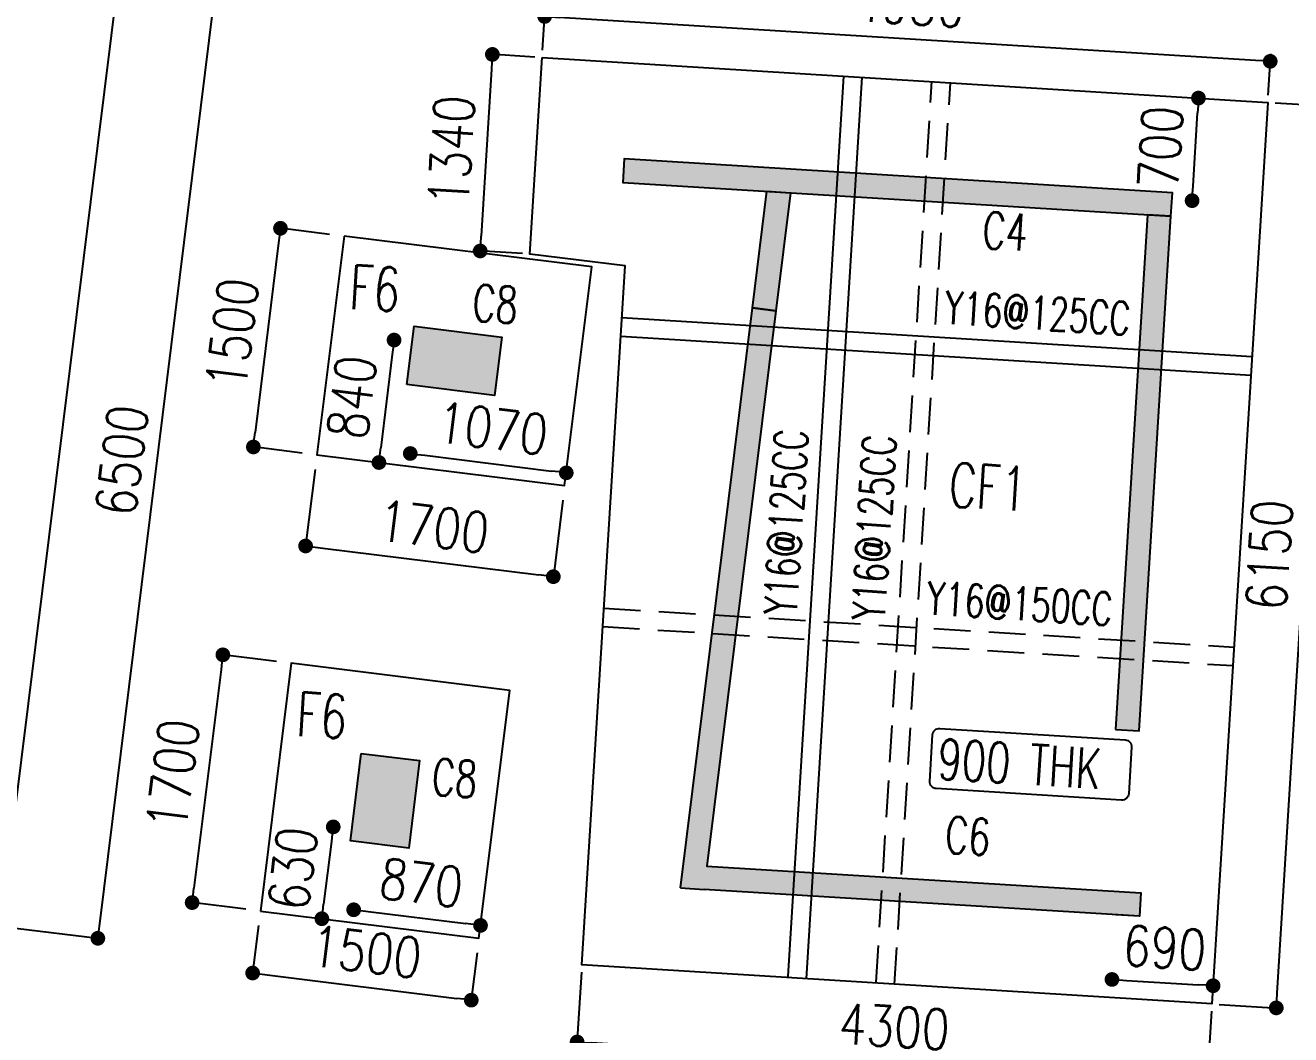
# Model space of a CAD drawing. Extents: x 473024 to 774629, y -1213442 to -1126596.
# Drawn here: x 492587 to 501203, y -1188488 to -1181616 of the extents above; entities that cross this region are included whole.
import ezdxf
from ezdxf.enums import TextEntityAlignment as Align

# ---------------------------------------------------------------- set-up
doc = ezdxf.new("R2010")
doc.units = 0
doc.header["$LTSCALE"] = 100
doc.header["$MEASUREMENT"] = 0
doc.header["$PDMODE"] = 2
doc.header["$PDSIZE"] = -10
doc.linetypes.add('HIDDEN', pattern=[0.375, 0.25, -0.125])
doc.layers.get('0').update_dxf_attribs({"linetype": 'CONTINUOUS'})
doc.layers.get('Defpoints').update_dxf_attribs({"linetype": 'CONTINUOUS'})
for name, color, linetype in [('7', 7, 'CONTINUOUS'), ('C-STRU-COL-HAT', 253, 'CONTINUOUS'), ('COLNO', 6, 'CONTINUOUS'), ('column', 10, 'CONTINUOUS'), ('Footing', 2, 'CONTINUOUS'), ('Footing Nos', 4, 'CONTINUOUS'), ('S-FOOTDIM', 9, 'CONTINUOUS'), ('S-RCWALL', 6, 'CONTINUOUS'), ('TAB', 1, 'CONTINUOUS'), ('Text', 31, 'CONTINUOUS')]:
    doc.layers.add(name, color=color, linetype=linetype)
doc.styles.add('ROMANS', font='romans.shx', dxfattribs={"width": 0.8})
doc.styles.add('SUSHEEL', font='romans.shx', dxfattribs={"width": 0.75})
doc.dimstyles.new('dim100', dxfattribs={"dimtxt": 275, "dimasz": 100, "dimexe": 50, "dimexo": 50, "dimgap": 100, "dimtad": 1, "dimdec": 0, "dimrnd": 5, "dimzin": 0, "dimdsep": 46, "dimtxsty": 'ROMANS', "dimblk": 'DOT', "dimcen": 0.09, "dimclrd": 9, "dimclre": 9, "dimclrt": 3, "dimadec": 0, "dimazin": 0, "dimtfac": 1, "dimtdec": 0, "dimtofl": 0, "dimtmove": 1, "dimatfit": 0, "dimldrblk": 'DOT', "dimfxl": 1, "dimtolj": 1, "dimtzin": 0, "dimarcsym": 0})

# ---------------------------------------------------------------- blocks, each defined once
blk = doc.blocks.new('_Dot')
at = {"color": 0, "linetype": 'ByBlock', "lineweight": -2}
blk.add_line((-0.5, 0), (-1, 0), dxfattribs=at)
at = {"color": 0, "linetype": 'ByBlock', "const_width": 0.5}
blk.add_lwpolyline([(-0.25, 0, 1), (0.25, 0, 1)], format="xyb", close=True, dxfattribs=at)
blk = doc.blocks.new('*D76')
at = {"layer": 'Defpoints', "color": 0, "transparency": 16777216}
for p in [(493220.9, -1181299.6), (493881, -1181381.5), (492420.8, -1187750.2)]:
    blk.add_point(p, dxfattribs=at)
at = {"layer": 'S-FOOTDIM', "color": 9, "lineweight": -2, "transparency": 16777216}
for p, q in [((493320.1, -1181312), (493881, -1181381.5)), ((493093.2, -1187732.9), (493868.7, -1181480.8)), ((492520, -1187762.5), (493080.9, -1187832.1))]:
    blk.add_line(p, q, dxfattribs=at)
at = {"layer": 'S-FOOTDIM', "color": 9, "lineweight": -2, "transparency": 16777216, "xscale": 99.99999999999999, "yscale": 99.99999999999999, "zscale": 99.99999999999999}
for p, rotation in [((493881, -1181381.5), 82.92942435899819), ((493080.9, -1187832.1), 262.9294243589982)]:
    blk.add_blockref('_Dot', p, dxfattribs=dict(at, rotation=rotation))
at = {"layer": 'S-FOOTDIM', "color": 3, "transparency": 16777216, "insert": (493245.3, -1184577.6), "char_height": 275, "attachment_point": 5, "rotation": 82.92942, "style": 'ROMANS'}
blk.add_mtext('\\A1;6500', dxfattribs=at)
blk = doc.blocks.new('*D444')
at = {"layer": 'Defpoints', "color": 0, "linetype": 'ByBlock', "transparency": 16777216}
for p in [(495216.4, -1183773.8), (494994.5, -1184592.9), (495113.1, -1184607.6)]:
    blk.add_point(p, dxfattribs=at)
at = {"layer": 'S-FOOTDIM', "color": 9, "lineweight": -2, "transparency": 16777216}
for p, q in [((495117.2, -1183761.5), (495097.7, -1183759.1)), ((495085.5, -1183858.3), (495006.8, -1184493.6)), ((495013.9, -1184595.3), (494994.5, -1184592.9))]:
    blk.add_line(p, q, dxfattribs=at)
at = {"layer": 'S-FOOTDIM', "color": 9, "linetype": 'ByBlock', "lineweight": -2, "transparency": 16777216, "xscale": 99.99999999999999, "yscale": 99.99999999999999, "zscale": 99.99999999999999}
for p, rotation in [((495097.7, -1183759.1), 82.93841858730639), ((494994.5, -1184592.9), 262.9384185873064)]:
    blk.add_blockref('_Dot', p, dxfattribs=dict(at, rotation=rotation))
at = {"layer": 'S-FOOTDIM', "color": 3, "linetype": 'ByBlock', "transparency": 16777216, "insert": (494810.4, -1184146.8), "char_height": 275, "attachment_point": 5, "rotation": 82.93842, "style": 'ROMANS'}
blk.add_mtext('\\A1;840', dxfattribs=at)
blk = doc.blocks.new('DOT')
at = {"layer": '7', "color": 0, "linetype": 'ByBlock'}
blk.add_line((-0.5, 0), (-1, 0), dxfattribs=at)
at = {"layer": '7', "color": 0, "linetype": 'ByBlock', "const_width": 0.5}
blk.add_lwpolyline([(-0.25, 0, 1), (0.25, 0, 1)], format="xyb", close=True, dxfattribs=at)
blk = doc.blocks.new('*D445')
at = {"layer": 'Defpoints', "color": 0, "linetype": 'ByBlock', "transparency": 16777216}
for p in [(495197.1, -1184618.1), (496270.1, -1184663.1), (496259.4, -1184749.7)]:
    blk.add_point(p, dxfattribs=at)
at = {"layer": 'S-FOOTDIM', "color": 9, "lineweight": -2, "transparency": 16777216}
for p, q in [((495209.4, -1184518.9), (495207.9, -1184531.5)), ((495307.1, -1184543.8), (496170.9, -1184650.8)), ((496271.7, -1184650.5), (496270.1, -1184663.1))]:
    blk.add_line(p, q, dxfattribs=at)
at = {"layer": 'S-FOOTDIM', "color": 9, "linetype": 'ByBlock', "lineweight": -2, "transparency": 16777216, "xscale": 100, "yscale": 100, "zscale": 100}
for p, rotation in [((495207.9, -1184531.5), 172.9384185872971), ((496270.1, -1184663.1), 352.9384185872972)]:
    blk.add_blockref('_Dot', p, dxfattribs=dict(at, rotation=rotation))
at = {"layer": 'S-FOOTDIM', "color": 3, "linetype": 'ByBlock', "transparency": 16777216, "insert": (495768.2, -1184361.6), "char_height": 275, "attachment_point": 5, "rotation": 352.93842, "style": 'ROMANS'}
blk.add_mtext('\\A1;1070', dxfattribs=at)
blk = doc.blocks.new('*D446')
at = {"layer": 'Defpoints', "color": 0, "linetype": 'ByBlock', "transparency": 16777216}
for p in [(494802.2, -1187088.3), (494606.1, -1187698.7), (494724.7, -1187713.4)]:
    blk.add_point(p, dxfattribs=at)
at = {"layer": 'S-FOOTDIM', "color": 9, "lineweight": -2, "transparency": 16777216}
for p, q in [((494702.9, -1187076), (494683.5, -1187073.6)), ((494671.2, -1187172.9), (494618.4, -1187599.4)), ((494625.5, -1187701.1), (494606.1, -1187698.7))]:
    blk.add_line(p, q, dxfattribs=at)
at = {"layer": 'S-FOOTDIM', "color": 9, "linetype": 'ByBlock', "lineweight": -2, "transparency": 16777216, "xscale": 99.99999999999999, "yscale": 99.99999999999999, "zscale": 99.99999999999999}
for p, rotation in [((494683.5, -1187073.6), 82.93841858730713), ((494606.1, -1187698.7), 262.9384185873071)]:
    blk.add_blockref('_Dot', p, dxfattribs=dict(at, rotation=rotation))
at = {"layer": 'S-FOOTDIM', "color": 3, "linetype": 'ByBlock', "transparency": 16777216, "insert": (494409.1, -1187357), "char_height": 275, "attachment_point": 5, "rotation": 82.93842, "style": 'ROMANS'}
blk.add_mtext('\\A1;630', dxfattribs=at)
blk = doc.blocks.new('*D447')
at = {"layer": 'Defpoints', "color": 0, "linetype": 'ByBlock', "transparency": 16777216}
for p in [(494812.2, -1187724.3), (495686.5, -1187744.7), (495675.8, -1187831.3)]:
    blk.add_point(p, dxfattribs=at)
at = {"layer": 'S-FOOTDIM', "color": 9, "lineweight": -2, "transparency": 16777216}
for p, q in [((494824.5, -1187625.1), (494822.9, -1187637.8)), ((494922.2, -1187650), (495587.3, -1187732.4)), ((495688.1, -1187732.1), (495686.5, -1187744.7))]:
    blk.add_line(p, q, dxfattribs=at)
at = {"layer": 'S-FOOTDIM', "color": 9, "linetype": 'ByBlock', "lineweight": -2, "transparency": 16777216, "xscale": 100, "yscale": 100, "zscale": 100}
for p, rotation in [((494822.9, -1187637.8), 172.9384185872962), ((495686.5, -1187744.7), 352.9384185872962)]:
    blk.add_blockref('_Dot', p, dxfattribs=dict(at, rotation=rotation))
at = {"layer": 'S-FOOTDIM', "color": 3, "linetype": 'ByBlock', "transparency": 16777216, "insert": (495283.9, -1187455.5), "char_height": 275, "attachment_point": 5, "rotation": 352.93842, "style": 'ROMANS'}
blk.add_mtext('\\A1;870', dxfattribs=at)
blk = doc.blocks.new('*D452')
at = {"layer": 'Defpoints', "color": 0, "linetype": 'ByBlock', "transparency": 16777216}
for p in [(494756.9, -1183051.9), (494139.8, -1184486.9), (494572.3, -1184540.5)]:
    blk.add_point(p, dxfattribs=at)
at = {"layer": 'S-FOOTDIM', "color": 9, "lineweight": -2, "transparency": 16777216}
for p, q in [((494657.7, -1183039.6), (494324.3, -1182998.3)), ((494312, -1183097.5), (494152.1, -1184387.7)), ((494473.1, -1184528.2), (494139.8, -1184486.9))]:
    blk.add_line(p, q, dxfattribs=at)
at = {"layer": 'S-FOOTDIM', "color": 9, "linetype": 'ByBlock', "lineweight": -2, "transparency": 16777216}
for p, xscale, yscale, zscale, rotation in [((494324.3, -1182998.3), 100, 100, 100, 82.93190718326758), ((494139.8, -1184486.9), 99.99999999999999, 99.99999999999999, 99.99999999999999, 262.9319071832676)]:
    blk.add_blockref('_Dot', p, dxfattribs=dict(at, xscale=xscale, yscale=yscale, zscale=zscale, rotation=rotation))
at = {"layer": 'S-FOOTDIM', "color": 3, "linetype": 'ByBlock', "transparency": 16777216, "insert": (493996.3, -1183713.4), "char_height": 275, "attachment_point": 5, "rotation": 82.93191, "style": 'ROMANS'}
blk.add_mtext('\\A1;1500', dxfattribs=at)
blk = doc.blocks.new('*D453')
at = {"layer": 'Defpoints', "color": 0, "linetype": 'ByBlock', "transparency": 16777216}
for p in [(494572.3, -1184540.5), (496259.4, -1184749.7), (496182.4, -1185370.3)]:
    blk.add_point(p, dxfattribs=at)
at = {"layer": 'S-FOOTDIM', "color": 9, "lineweight": -2, "transparency": 16777216}
for p, q in [((494560, -1184639.8), (494495.4, -1185161.1)), ((496247.1, -1184849), (496182.4, -1185370.3)), ((494594.6, -1185173.5), (496083.2, -1185358))]:
    blk.add_line(p, q, dxfattribs=at)
at = {"layer": 'S-FOOTDIM', "color": 9, "linetype": 'ByBlock', "lineweight": -2, "transparency": 16777216, "xscale": 100, "yscale": 100, "zscale": 100}
for p, rotation in [((494495.4, -1185161.1), 172.9319071832701), ((496182.4, -1185370.3), 352.9319071832701)]:
    blk.add_blockref('_Dot', p, dxfattribs=dict(at, rotation=rotation))
at = {"layer": 'S-FOOTDIM', "color": 3, "linetype": 'ByBlock', "transparency": 16777216, "insert": (495368.1, -1185030), "char_height": 275, "attachment_point": 5, "rotation": 352.93191, "style": 'ROMANS'}
blk.add_mtext('\\A1;1700', dxfattribs=at)
blk = doc.blocks.new('*D656')
at = {"layer": 'Defpoints', "color": 0, "linetype": 'ByBlock', "transparency": 16777216}
for p in [(494396.4, -1185959.7), (493722.8, -1187589.2), (494187.2, -1187646.7)]:
    blk.add_point(p, dxfattribs=at)
at = {"layer": 'S-FOOTDIM', "color": 9, "lineweight": -2, "transparency": 16777216}
for p, q in [((494297.1, -1185947.4), (493932, -1185902.1)), ((493919.7, -1186001.3), (493735.1, -1187489.9)), ((494087.9, -1187634.4), (493722.8, -1187589.2))]:
    blk.add_line(p, q, dxfattribs=at)
at = {"layer": 'S-FOOTDIM', "color": 9, "linetype": 'ByBlock', "lineweight": -2, "transparency": 16777216, "xscale": 100, "yscale": 100, "zscale": 100}
for p, rotation in [((493932, -1185902.1), 82.93190718219459), ((493722.8, -1187589.2), 262.9319071821946)]:
    blk.add_blockref('_Dot', p, dxfattribs=dict(at, rotation=rotation))
at = {"layer": 'S-FOOTDIM', "color": 3, "linetype": 'ByBlock', "transparency": 16777216, "insert": (493591.7, -1186716.4), "char_height": 275, "attachment_point": 5, "rotation": 82.93191, "style": 'ROMANS'}
blk.add_mtext('\\A1;1700', dxfattribs=at)
blk = doc.blocks.new('*D657')
at = {"layer": 'Defpoints', "color": 0, "linetype": 'ByBlock', "transparency": 16777216}
for p in [(494187.2, -1187646.7), (495675.8, -1187831.3), (495623.5, -1188253.3)]:
    blk.add_point(p, dxfattribs=at)
at = {"layer": 'S-FOOTDIM', "color": 9, "lineweight": -2, "transparency": 16777216}
for p, q in [((494174.9, -1187746), (494134.9, -1188068.7)), ((495663.5, -1187930.6), (495623.5, -1188253.3)), ((494234.1, -1188081), (495524.2, -1188241))]:
    blk.add_line(p, q, dxfattribs=at)
at = {"layer": 'S-FOOTDIM', "color": 9, "linetype": 'ByBlock', "lineweight": -2, "transparency": 16777216, "xscale": 99.99999999999999, "yscale": 99.99999999999999, "zscale": 99.99999999999999}
for p, rotation in [((494134.9, -1188068.7), 172.9319071821921), ((495623.5, -1188253.3), 352.931907182192)]:
    blk.add_blockref('_Dot', p, dxfattribs=dict(at, rotation=rotation))
at = {"layer": 'S-FOOTDIM', "color": 3, "linetype": 'ByBlock', "transparency": 16777216, "insert": (494908.4, -1187925.3), "char_height": 275, "attachment_point": 5, "rotation": 352.93191, "style": 'ROMANS'}
blk.add_mtext('\\A1;1500', dxfattribs=at)
blk = doc.blocks.new('*D658')
at = {"layer": 'Defpoints', "color": 0, "linetype": 'ByBlock', "transparency": 16777216}
for p in [(496376.5, -1188013.8), (500667.1, -1188279), (496344.1, -1188538.1)]:
    blk.add_point(p, dxfattribs=at)
at = {"layer": 'S-FOOTDIM', "color": 9, "lineweight": -2, "transparency": 16777216}
for p, q in [((496373.4, -1188063.7), (496341, -1188588)), ((500664, -1188328.9), (500631.6, -1188853.2)), ((500534.9, -1188797.1), (496443.9, -1188544.3))]:
    blk.add_line(p, q, dxfattribs=at)
at = {"layer": 'S-FOOTDIM', "color": 9, "linetype": 'ByBlock', "lineweight": -2, "transparency": 16777216, "xscale": 100, "yscale": 100, "zscale": 100}
for p, rotation in [((496344.1, -1188538.1), 176.463081871549), ((500634.7, -1188803.3), 356.463081871549)]:
    blk.add_blockref('_Dot', p, dxfattribs=dict(at, rotation=rotation))
at = {"layer": 'S-FOOTDIM', "color": 3, "linetype": 'ByBlock', "transparency": 16777216, "insert": (498504, -1188433.7), "char_height": 275, "attachment_point": 5, "rotation": 356.46308, "style": 'ROMANS'}
blk.add_mtext('\\A1;4300', dxfattribs=at)
blk = doc.blocks.new('*D659')
at = {"layer": 'Defpoints', "color": 0, "linetype": 'ByBlock', "transparency": 16777216}
for p in [(496123.2, -1181556.1), (496106, -1181835.3), (501046.5, -1182140.7)]:
    blk.add_point(p, dxfattribs=at)
at = {"layer": 'S-FOOTDIM', "color": 9, "lineweight": -2, "transparency": 16777216}
for p, q in [((496109, -1181785.4), (496126.3, -1181506.2)), ((500964, -1181855.3), (496223, -1181562.2)), ((501049.6, -1182090.8), (501066.9, -1181811.5))]:
    blk.add_line(p, q, dxfattribs=at)
at = {"layer": 'S-FOOTDIM', "color": 9, "linetype": 'ByBlock', "lineweight": -2, "transparency": 16777216, "xscale": 100, "yscale": 100, "zscale": 100}
for p, rotation in [((496123.2, -1181556.1), 176.4630818715483), ((501063.8, -1181861.4), 356.4630818715484)]:
    blk.add_blockref('_Dot', p, dxfattribs=dict(at, rotation=rotation))
at = {"layer": 'S-FOOTDIM', "color": 3, "linetype": 'ByBlock', "transparency": 16777216, "insert": (498608.2, -1181471.7), "char_height": 275, "attachment_point": 5, "rotation": 356.46308, "style": 'ROMANS'}
blk.add_mtext('\\A1;4950', dxfattribs=at)
blk = doc.blocks.new('*D660')
at = {"layer": 'Defpoints', "color": 0, "linetype": 'ByBlock', "transparency": 16777216}
for p in [(501046.5, -1182140.7), (501484.1, -1182167.7), (500667.1, -1188279)]:
    blk.add_point(p, dxfattribs=at)
at = {"layer": 'S-FOOTDIM', "color": 9, "lineweight": -2, "transparency": 16777216}
for p, q in [((501096.4, -1182143.8), (501534, -1182170.8)), ((501110.8, -1188206.2), (501477.9, -1182267.5)), ((500717, -1188282.1), (501154.6, -1188309.1))]:
    blk.add_line(p, q, dxfattribs=at)
at = {"layer": 'S-FOOTDIM', "color": 9, "linetype": 'ByBlock', "lineweight": -2, "transparency": 16777216}
for p, xscale, yscale, zscale, rotation in [((501484.1, -1182167.7), 100, 100, 100, 86.46308187175485), ((501104.7, -1188306), 99.99999999999999, 99.99999999999999, 99.99999999999999, 266.4630818717549)]:
    blk.add_blockref('_Dot', p, dxfattribs=dict(at, xscale=xscale, yscale=yscale, zscale=zscale, rotation=rotation))
at = {"layer": 'S-FOOTDIM', "color": 3, "linetype": 'ByBlock', "transparency": 16777216, "insert": (501057.3, -1185222.2), "char_height": 275, "attachment_point": 5, "rotation": 86.46308, "style": 'ROMANS'}
blk.add_mtext('\\A1;6150', dxfattribs=at)
blk = doc.blocks.new('*D661')
at = {"layer": 'Defpoints', "color": 0, "linetype": 'ByBlock', "transparency": 16777216}
for p in [(496106, -1181835.3), (495684.4, -1183152.7), (496023.2, -1183173.7)]:
    blk.add_point(p, dxfattribs=at)
at = {"layer": 'S-FOOTDIM', "color": 9, "lineweight": -2, "transparency": 16777216}
for p, q in [((496056.1, -1181832.2), (495717.2, -1181811.3)), ((495761, -1181914.2), (495690.6, -1183052.9)), ((495973.3, -1183170.6), (495634.5, -1183149.7))]:
    blk.add_line(p, q, dxfattribs=at)
at = {"layer": 'S-FOOTDIM', "color": 9, "linetype": 'ByBlock', "lineweight": -2, "transparency": 16777216, "xscale": 100, "yscale": 100, "zscale": 100}
for p, rotation in [((495767.2, -1181814.4), 86.4630818717542), ((495684.4, -1183152.7), 266.4630818717542)]:
    blk.add_blockref('_Dot', p, dxfattribs=dict(at, rotation=rotation))
at = {"layer": 'S-FOOTDIM', "color": 3, "linetype": 'ByBlock', "transparency": 16777216, "insert": (495488.7, -1182468.9), "char_height": 275, "attachment_point": 5, "rotation": 86.46308, "style": 'ROMANS'}
blk.add_mtext('\\A1;1340', dxfattribs=at)
blk = doc.blocks.new('*D662')
at = {"layer": 'Defpoints', "color": 0, "linetype": 'ByBlock', "transparency": 16777216}
for p in [(500674.8, -1188155), (499978.4, -1188236.4), (500667.1, -1188279)]:
    blk.add_point(p, dxfattribs=at)
at = {"layer": 'S-FOOTDIM', "color": 9, "lineweight": -2, "transparency": 16777216}
for p, q in [((499984.6, -1188136.6), (499986.1, -1188112.5)), ((500085.9, -1188118.6), (500575, -1188148.9)), ((500673.3, -1188179.2), (500674.8, -1188155))]:
    blk.add_line(p, q, dxfattribs=at)
at = {"layer": 'S-FOOTDIM', "color": 9, "linetype": 'ByBlock', "lineweight": -2, "transparency": 16777216, "xscale": 100, "yscale": 100, "zscale": 100}
for p, rotation in [((499986.1, -1188112.5), 176.4630818715435), ((500674.8, -1188155), 356.4630818715435)]:
    blk.add_blockref('_Dot', p, dxfattribs=dict(at, rotation=rotation))
at = {"layer": 'S-FOOTDIM', "color": 3, "linetype": 'ByBlock', "transparency": 16777216, "insert": (500345.1, -1187896.7), "char_height": 275, "attachment_point": 5, "rotation": 356.46308, "style": 'ROMANS'}
blk.add_mtext('\\A1;690', dxfattribs=at)
blk = doc.blocks.new('*D663')
at = {"layer": 'Defpoints', "color": 0, "linetype": 'ByBlock', "transparency": 16777216}
for p in [(500575, -1182111.5), (500661.7, -1182116.9), (500618.5, -1182815.6)]:
    blk.add_point(p, dxfattribs=at)
at = {"layer": 'S-FOOTDIM', "color": 9, "lineweight": -2, "transparency": 16777216}
for p, q in [((500561.9, -1182110.7), (500575, -1182111.5)), ((500538, -1182710.4), (500568.8, -1182211.4)), ((500518.7, -1182809.4), (500531.8, -1182810.2))]:
    blk.add_line(p, q, dxfattribs=at)
at = {"layer": 'S-FOOTDIM', "color": 9, "linetype": 'ByBlock', "lineweight": -2, "transparency": 16777216, "xscale": 100, "yscale": 100, "zscale": 100}
for p, rotation in [((500575, -1182111.5), 86.46308187175572), ((500531.8, -1182810.2), 266.4630818717557)]:
    blk.add_blockref('_Dot', p, dxfattribs=dict(at, rotation=rotation))
at = {"layer": 'S-FOOTDIM', "color": 3, "linetype": 'ByBlock', "transparency": 16777216, "insert": (500316.3, -1182446.2), "char_height": 275, "attachment_point": 5, "rotation": 86.46308, "style": 'ROMANS'}
blk.add_mtext('\\A1;700', dxfattribs=at)

msp = doc.modelspace()

# ---------------------------------------------------------------- hatches: boundary and pattern name
at = {"layer": 'C-STRU-COL-HAT'}
h = msp.add_hatch(color=256, dxfattribs=at)
h.dxf.hatch_style = 1
h.paths.add_polyline_path([(496664.3, -1182526.1), (496664.3, -1182526.1), (496654.5, -1182685.8), (500387.3, -1182916.5), (500387.3, -1182916.5), (500387.3, -1182916.5), (500397.2, -1182756.8), (500397.2, -1182756.8), (496664.3, -1182526.1)])
h = msp.add_hatch(color=256, dxfattribs=at)
h.dxf.hatch_style = 1
h.paths.add_polyline_path([(497636.4, -1182746.5), (497796.3, -1182756.4), (497696.7, -1183560.1), (497537.9, -1183540.4), (497537.9, -1183540.4), (497537.9, -1183540.4)])
h = msp.add_hatch(color=256, dxfattribs=at)
h.dxf.hatch_style = 1
h.paths.add_polyline_path([(500011.2, -1186410), (500170.9, -1186419.8), (500387.3, -1182916.5), (500227.6, -1182906.6)])
h = msp.add_hatch(color=256, dxfattribs=at)
h.dxf.hatch_style = 1
h.paths.add_polyline_path([(497048.3, -1187489.3), (497537.9, -1183540.4), (497696.7, -1183560.1), (497228, -1187340.1), (500182.9, -1187522.7), (500173, -1187682.4), (497208.3, -1187499.2), (497208.3, -1187499.2), (497208.3, -1187499.2)])
h = msp.add_hatch(color=256, dxfattribs=at)
h.dxf.hatch_style = 1
h.paths.add_polyline_path([(495235, -1183665.4), (495185.8, -1184062.4), (495781.3, -1184136.2), (495830.5, -1183739.3)])
h = msp.add_hatch(color=256, dxfattribs=at)
h.dxf.hatch_style = 1
h.paths.add_polyline_path([(495271.5, -1186622.4), (494874.5, -1186573.2), (494800.7, -1187168.6), (495197.6, -1187217.8)])

# ---------------------------------------------------------------- linework, layer by layer
at = {"layer": 'column', "color": 1, "elevation": 0}
for points in [[(495185.8, -1184062.4), (495235, -1183665.4), (495830.5, -1183739.3), (495781.3, -1184136.2)], [(495185.8, -1184062.4), (495235, -1183665.4), (495830.5, -1183739.3), (495781.3, -1184136.2)], [(494874.5, -1186573.2), (495271.5, -1186622.4), (495197.6, -1187217.8), (494800.7, -1187168.6)], [(494874.5, -1186573.2), (495271.5, -1186622.4), (495197.6, -1187217.8), (494800.7, -1187168.6)]]:
    msp.add_lwpolyline(points, close=True, dxfattribs=at)
msp.add_lwpolyline([(500182.9, -1187522.7), (500173, -1187682.4), (500173, -1187682.4), (500013.3, -1187672.5)], dxfattribs=at)
msp.add_lwpolyline([(500182.9, -1187522.7), (500173, -1187682.4), (500173, -1187682.4), (500013.3, -1187672.5)], dxfattribs=at)
at = {"layer": 'Footing', "elevation": 0}
for points in [[(493220.9, -1181299.6), (491236.1, -1181053.5), (490436, -1187504), (492420.8, -1187750.2)], [(494756.9, -1183051.9), (494572.3, -1184540.5), (496259.4, -1184749.7), (496444, -1183261.1)], [(494187.2, -1187646.7), (495675.8, -1187831.3), (495885, -1186144.2), (494396.4, -1185959.7)]]:
    msp.add_lwpolyline(points, close=True, dxfattribs=at)
msp.add_lwpolyline([(496106, -1181835.3), (501046.5, -1182140.7), (500667.1, -1188279), (496376.5, -1188013.8), (496670.7, -1183254), (496023.2, -1183173.7), (496106, -1181835.3)], dxfattribs=at)
at = {"layer": 'S-FOOTDIM'}
msp.add_line((496376.5, -1188013.8, 0), (496670.7, -1183254, 0), dxfattribs=at)
at = {"layer": 'S-RCWALL'}
msp.add_line((497048.3, -1187489.3, 0), (497208.3, -1187499.2, 0), dxfattribs=at)
at = {"layer": 'S-RCWALL', "elevation": 0}
for points in [[(496664.3, -1182526.1), (496664.3, -1182526.1), (496654.5, -1182685.8), (496654.5, -1182685.8), (496654.5, -1182685.8), (496654.5, -1182685.8), (496654.5, -1182685.8), (500387.3, -1182916.5), (500387.3, -1182916.5), (500387.3, -1182916.5), (500387.3, -1182916.5), (500397.2, -1182756.8), (500397.2, -1182756.8), (496664.3, -1182526.1)], [(497636.4, -1182746.5), (497796.3, -1182756.4), (497696.7, -1183560.1), (497537.9, -1183540.4), (497537.9, -1183540.4), (497537.9, -1183540.4)], [(500011.2, -1186410), (500170.9, -1186419.8), (500387.3, -1182916.5), (500227.6, -1182906.6)]]:
    msp.add_lwpolyline(points, close=True, dxfattribs=at)
for points in [[(497048.3, -1187489.3), (497537.9, -1183540.4), (497696.7, -1183560.1), (497228, -1187340.1), (500182.9, -1187522.7), (500173, -1187682.4)], [(497048.3, -1187489.3), (497537.9, -1183540.4), (497696.7, -1183560.1), (497228, -1187340.1), (500182.9, -1187522.7), (500173, -1187682.4)], [(500173, -1187682.4), (497208.3, -1187499.2), (497208.3, -1187499.2)], [(500173, -1187682.4), (497208.3, -1187499.2), (497208.3, -1187499.2)]]:
    msp.add_lwpolyline(points, dxfattribs=at)
at = {"layer": 'TAB', "color": 1}
for p, q in [((497781.2, -1188092.8, 0), (498160.2, -1181962.3, 0)), ((497906.6, -1188108.3, 0), (498286, -1181970.1, 0)), ((496648.9, -1183606.4, 0), (500939.5, -1183871.6, 0)), ((496641.1, -1183732.3, 0), (500931.8, -1183997.5, 0))]:
    msp.add_line(p, q, dxfattribs=at)
at = {"layer": 'TAB', "color": 1, "linetype": 'HIDDEN', "ltscale": 10}
for p, q in [((498381, -1188129.9, 0), (498759.9, -1181999.4, 0)), ((498506.3, -1188145.4, 0), (498885.7, -1182007.1, 0)), ((496526.7, -1185584.3, 0), (500817.3, -1185849.5, 0)), ((496518.9, -1185710.2, 0), (500809.5, -1185975.4, 0))]:
    msp.add_line(p, q, dxfattribs=at)
at = {"layer": 'Text', "color": 4, "elevation": 0}
msp.add_lwpolyline([(498813.5, -1186403), (500076.4, -1186481.1, -0.414214), (500119.6, -1186530), (500100, -1186847.8, -0.414214), (500051, -1186891), (498788.2, -1186813, -0.414214), (498744.9, -1186764), (498764.6, -1186446.3, -0.414214)], format="xyb", close=True, dxfattribs=at)

# ---------------------------------------------------------------- texts
at = {"color": 3, "style": 'SUSHEEL', "width": 0.7}
for s, rotation, p in [('Y16@125CC', 356.46308, (498843.7, -1183648.3, 0)), ('Y16@125CC', 86.46308, (497839.3, -1185635, 0)), ('Y16@125CC', 86.46308, (498439.1, -1185672.1, 0)), ('Y16@150CC', 356.46308, (498721.5, -1185626.2, 0))]:
    msp.add_text(s, height=225, rotation=rotation, dxfattribs=at).set_placement(p)
at = {"layer": 'COLNO', "style": 'ROMANS', "width": 0.7}
for s, rotation, p in [('C4', 356.46308, (499420.8, -1182903, 0)), ('C4', 356.46308, (499420.8, -1182903, 0)), ('C8', 356.46392, (495947.7, -1183397.6, 0)), ('C8', 356.46392, (495671.8, -1186626.2, 0)), ('C6', 356.46308, (499166.3, -1187020.3, 0)), ('C6', 356.46308, (499166.3, -1187020.3, 0))]:
    msp.add_text(s, height=250, rotation=rotation, dxfattribs=at).set_placement(p, align=Align.TOP_RIGHT)
at = {"layer": 'Footing Nos', "color": 6, "style": 'ROMANS', "width": 0.7}
for s, rotation, p in [('F6', 356.46392, (495147.3, -1183268.2, 0)), ('CF1', 356.46308, (499416.5, -1184626, 0)), ('F6', 356.46392, (494786.8, -1186176, 0))]:
    msp.add_text(s, height=300, rotation=rotation, dxfattribs=at).set_placement(p, align=Align.TOP_RIGHT)
at = {"layer": 'Text', "color": 6, "style": 'ROMANS', "width": 0.7}
msp.add_text('900 THK', height=275, rotation=356.46308, dxfattribs=at).set_placement((498792.3, -1186747.4, 0))

# ---------------------------------------------------------------- dimensions: what is measured, and where the dimension line sits
at = {"layer": 'S-FOOTDIM'}
for base, p1, p2, angle, picture, middle in [((496123.2, -1181556.1, 0), (501046.5, -1182140.7, 0), (496106, -1181835.3, 0), 356.46308, '*D659', (498608.2, -1181471.7, 0)), ((495684.4, -1183152.7, 0), (496106, -1181835.3, 0), (496023.2, -1183173.7, 0), 86.46308, '*D661', (495488.7, -1182468.9, 0)), ((501484.1, -1182167.7, 0), (500667.1, -1188279, 0), (501046.5, -1182140.7, 0), 86.46308, '*D660', (501057.3, -1185222.2, 0)), ((496344.1, -1188538.1, 0), (500667.1, -1188279, 0), (496376.5, -1188013.8, 0), 356.46308, '*D658', (498504, -1188433.7, 0))]:
    dim = msp.add_linear_dim(base=base, p1=p1, p2=p2, angle=angle, dimstyle='dim100', override={"dimpost": '\\X'}, dxfattribs=at)
    dim.commit()
    dim.dimension.update_dxf_attribs({"geometry": picture, "text_midpoint": middle})
at = {"layer": 'S-FOOTDIM', "color": 3}
for p1, p2, distance, override, picture, middle in [((492420.8, -1187750.2, 0), (493220.9, -1181299.6, 0), -665.2, {"dimexe": 0, "dimexo": 100, "dimpost": '\\X'}, '*D76', (493245.3, -1184577.6, 0)), ((494756.9, -1183051.9, 0), (494572.3, -1184540.5, 0), -435.9, {"dimexe": 0, "dimexo": 100, "dimpost": '\\X'}, '*D452', (493996.3, -1183713.4, 0)), ((495216.4, -1183773.8, 0), (495113.1, -1184607.6, 0), -119.6, {"dimexe": 0, "dimexo": 100, "dimpost": '\\X', "dimblk": 'Dot'}, '*D444', (494810.4, -1184146.8, 0)), ((495197.1, -1184618.1, 0), (496259.4, -1184749.7, 0), 87.3, {"dimexe": 0, "dimexo": 100, "dimpost": '\\X', "dimblk": 'Dot'}, '*D445', (495768.2, -1184361.6, 0)), ((494572.3, -1184540.5, 0), (496259.4, -1184749.7, 0), -625.4, {"dimexe": 0, "dimexo": 100, "dimpost": '\\X'}, '*D453', (495368.1, -1185030, 0)), ((494396.4, -1185959.7, 0), (494187.2, -1187646.7, 0), -468, {"dimexe": 0, "dimexo": 100, "dimpost": '\\X'}, '*D656', (493591.7, -1186716.4, 0)), ((494812.2, -1187724.3, 0), (495675.8, -1187831.3, 0), 87.3, {"dimexe": 0, "dimexo": 100, "dimpost": '\\X', "dimblk": 'Dot'}, '*D447', (495283.9, -1187455.5, 0)), ((494187.2, -1187646.7, 0), (495675.8, -1187831.3, 0), -425.2, {"dimexe": 0, "dimexo": 100, "dimpost": '\\X', "dimblk": 'Dot'}, '*D657', (494908.4, -1187925.3, 0))]:
    dim = msp.add_aligned_dim(p1=p1, p2=p2, distance=distance, dimstyle='dim100', override=override, dxfattribs=at)
    dim.commit()
    dim.dimension.update_dxf_attribs({"geometry": picture, "text_midpoint": middle})
for base, p1, p2, angle, override, picture, middle, dimtype in [((500575, -1182111.5, 0), (500618.5, -1182815.6, 0), (500661.7, -1182116.9, 0), 86.46308, {"dimexe": 0, "dimexo": 100, "dimpost": '\\X'}, '*D663', (500553.4, -1182460.9, 0), 160), ((494606.1, -1187698.7, 0), (494802.2, -1187088.3, 0), (494724.7, -1187713.4, 0), 262.93842, {"dimexe": 0, "dimexo": 100, "dimpost": '\\X', "dimblk": 'Dot'}, '*D446', (494644.8, -1187386.2, 0), 161), ((500674.8, -1188155, 0), (499978.4, -1188236.4, 0), (500667.1, -1188279, 0), 356.46308, {"dimexe": 0, "dimexo": 100, "dimpost": '\\X'}, '*D662', (500330.4, -1188133.7, 0), 160)]:
    dim = msp.add_linear_dim(base=base, p1=p1, p2=p2, angle=angle, dimstyle='dim100', override=override, dxfattribs=at)
    dim.commit()
    dim.dimension.update_dxf_attribs({"geometry": picture, "text_midpoint": middle, "dimtype": dimtype})

doc.saveas('drawing.dxf')
